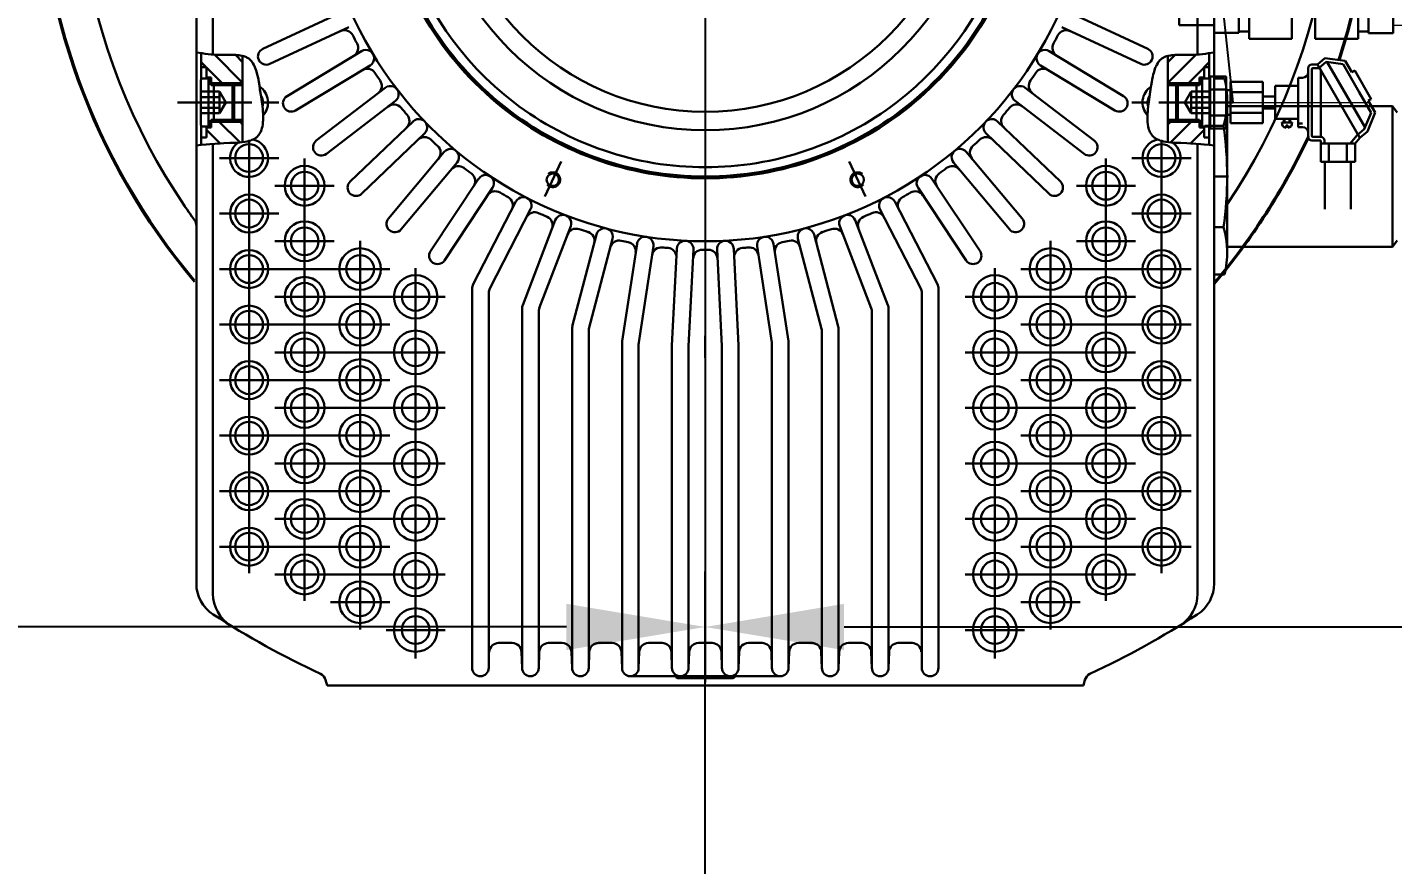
# Model space of a CAD drawing. Extents: x -25778 to -31, y 280 to 17100.
# Drawn here: x -11069 to -10331, y 12059 to 12512 of the extents above; entities that cross this region are included whole.
import ezdxf
from ezdxf.lldxf.tags import DXFTag

# ---------------------------------------------------------------- set-up
doc = ezdxf.new("R2010")
doc.units = 0
doc.header["$LTSCALE"] = 20
doc.header["$MEASUREMENT"] = 0
doc.header["$PDSIZE"] = -5
for name, color, linetype, lineweight in [('CENTRO', 7, 'CENTRO10', 13), ('CONTORNO', 3, 'Continuous', 30), ('COTA', 2, 'Continuous', 15), ('TRACEJADO', 7, 'TRACEJADA1', 13)]:
    doc.layers.add(name, color=color, linetype=linetype, lineweight=lineweight)
doc.layers.add('L01', color=1, linetype='Continuous')
doc.layers.add('SUBLISTA', color=7, linetype='Continuous')
doc.styles.add('ROMANS', font='romans.shx', dxfattribs={"width": 0.8, "height": 75})
tags = doc.linetypes.add('CENTRO10', pattern=[16.8, 10, -3, 0.8, -3]).pattern_tags.tags
tags[10:11] = [DXFTag(74, 4), DXFTag(75, 0), DXFTag(340, '0'), DXFTag(46, 1.0), DXFTag(50, 0.0), DXFTag(44, 0.0), DXFTag(45, 0.0)]
tags[8:9] = [DXFTag(74, 4), DXFTag(75, 0), DXFTag(340, '0'), DXFTag(46, 1.0), DXFTag(50, 0.0), DXFTag(44, 0.0), DXFTag(45, 0.0)]
tags[6:7] = [DXFTag(74, 4), DXFTag(75, 0), DXFTag(340, '0'), DXFTag(46, 1.0), DXFTag(50, 0.0), DXFTag(44, 0.0), DXFTag(45, 0.0)]
tags[4:5] = [DXFTag(74, 4), DXFTag(75, 0), DXFTag(340, '0'), DXFTag(46, 1.0), DXFTag(50, 0.0), DXFTag(44, 0.0), DXFTag(45, 0.0)]
tags = doc.linetypes.add('TRACEJADA1', pattern=[2, 1, -1]).pattern_tags.tags
tags[6:7] = [DXFTag(74, 4), DXFTag(75, 0), DXFTag(340, '0'), DXFTag(46, 1.0), DXFTag(50, 0.0), DXFTag(44, 0.0), DXFTag(45, 0.0)]
tags[4:5] = [DXFTag(74, 4), DXFTag(75, 0), DXFTag(340, '0'), DXFTag(46, 1.0), DXFTag(50, 0.0), DXFTag(44, 0.0), DXFTag(45, 0.0)]
doc.dimstyles.get("Standard").update_dxf_attribs({"dimscale": 30, "dimtxt": 75, "dimasz": 2.5, "dimexe": 1, "dimexo": 1, "dimgap": 1, "dimtad": 0, "dimrnd": 0.1, "dimdsep": 46, "dimtxsty": 'ROMANS', "dimcen": 0, "dimclrd": 256, "dimclre": 256, "dimclrt": 256, "dimadec": 0, "dimazin": 0, "dimtp": 0.1, "dimtm": 0.1, "dimtfac": 0.5, "dimtdec": 3, "dimtofl": 0, "dimtmove": 0, "dimatfit": 0, "dimfxl": 0, "dimtolj": 1, "dimarcsym": 0})

# ---------------------------------------------------------------- blocks, each defined once
blk = doc.blocks.new('A$C6EEC7D36')
at = {"linetype": 'Continuous'}
for p, q in [((65, 450), (65, 330.02)), ((74, 450), (74, 340.89)), ((606, 450), (606, 340.89)), ((615, 450), (615, 330.02)), ((615, 396.36), (615, 328)), ((100.91, 343.98), (143.54, 363.77)), ((579.09, 343.98), (536.46, 363.77)), ((104.7, 335.82), (147.33, 355.61)), ((575.3, 335.82), (532.67, 355.61)), ((65, 342.08), (68.13, 341.58)), ((65, 342.08), (65, 288.45)), ((67.68, 341.65), (67.68, 327.56)), ((68.13, 341.58), (69.71, 341.36)), ((69.71, 341.36), (71.31, 341.15)), ((71.31, 341.15), (72.93, 340.98)), ((72.93, 340.98), (74.16, 340.88)), ((74.16, 340.88), (76.04, 340.76)), ((74.75, 340.85), (90, 325.61)), ((76.04, 340.76), (77.96, 340.7)), ((77.96, 340.7), (80.01, 340.69)), ((80.01, 340.69), (83.1, 340.71)), ((83.1, 340.71), (84.63, 340.7)), ((84.63, 340.7), (86.12, 340.65)), ((86.12, 340.65), (87.09, 340.58)), ((86.29, 340.54), (90, 336.83)), ((87.09, 340.58), (87.92, 340.5)), ((87.92, 340.5), (88.62, 340.4)), ((88.62, 340.4), (89.81, 340.18)), ((89.81, 340.18), (90.66, 339.96)), ((90, 340.14), (90, 293.57)), ((90.66, 339.96), (91.27, 339.76)), ((91.27, 339.76), (92.13, 339.4)), ((92.13, 339.4), (92.54, 339.19)), ((113.99, 318.39), (154.19, 342.73)), ((566.01, 318.39), (525.81, 342.73)), ((587.87, 339.4), (587.46, 339.19)), ((588.73, 339.76), (587.87, 339.4)), ((589.34, 339.96), (588.73, 339.76)), ((590.19, 340.18), (589.34, 339.96)), ((605.25, 340.85), (590, 325.61)), ((593.71, 340.54), (590, 336.83)), ((590, 340.14), (590, 293.57)), ((591.38, 340.4), (590.19, 340.18)), ((592.08, 340.5), (591.38, 340.4)), ((592.91, 340.58), (592.08, 340.5)), ((593.88, 340.65), (592.91, 340.58)), ((595.37, 340.7), (593.88, 340.65)), ((596.9, 340.71), (595.37, 340.7)), ((599.99, 340.69), (596.9, 340.71)), ((602.04, 340.7), (599.99, 340.69)), ((603.96, 340.76), (602.04, 340.7)), ((605.84, 340.88), (603.96, 340.76)), ((607.07, 340.98), (605.84, 340.88)), ((608.69, 341.15), (607.07, 340.98)), ((610.29, 341.36), (608.69, 341.15)), ((611.87, 341.58), (610.29, 341.36)), ((615, 342.08), (611.87, 341.58)), ((612.32, 341.65), (612.32, 327.56)), ((615, 342.08), (615, 288.45)), ((615, 341.31), (615, 328)), ((67.68, 336.7), (70.38, 334)), ((70.5, 334), (67.68, 334)), ((70.5, 334), (70.5, 327.99)), ((70.5, 333.88), (78.9, 325.48)), ((92.54, 339.19), (92.93, 338.96)), ((92.93, 338.96), (93.33, 338.69)), ((93.33, 338.69), (93.69, 338.41)), ((93.69, 338.41), (94.31, 337.85)), ((94.31, 337.85), (94.81, 337.3)), ((94.81, 337.3), (95.21, 336.77)), ((95.21, 336.77), (95.54, 336.29)), ((95.54, 336.29), (96.08, 335.37)), ((96.08, 335.37), (96.44, 334.64)), ((96.44, 334.64), (96.69, 334.06)), ((96.69, 334.06), (97.04, 333.15)), ((97.04, 333.15), (97.36, 332.21)), ((97.36, 332.21), (97.69, 331.06)), ((118.65, 310.69), (158.86, 335.03)), ((561.35, 310.69), (521.14, 335.03)), ((582.64, 332.21), (582.31, 331.06)), ((582.96, 333.15), (582.64, 332.21)), ((583.31, 334.06), (582.96, 333.15)), ((583.56, 334.64), (583.31, 334.06)), ((583.92, 335.37), (583.56, 334.64)), ((584.46, 336.29), (583.92, 335.37)), ((584.79, 336.77), (584.46, 336.29)), ((585.19, 337.3), (584.79, 336.77)), ((585.69, 337.85), (585.19, 337.3)), ((586.31, 338.41), (585.69, 337.85)), ((586.67, 338.69), (586.31, 338.41)), ((587.07, 338.96), (586.67, 338.69)), ((587.46, 339.19), (587.07, 338.96)), ((609.5, 333.88), (601.1, 325.48)), ((609.5, 334), (612.32, 334)), ((609.5, 334), (609.5, 327.99)), ((612.32, 336.7), (609.62, 334)), ((67.5, 326.99), (67.5, 302.99)), ((68.5, 327.99), (71.5, 327.99)), ((70.5, 328.5), (73, 328.5)), ((71.5, 327.99), (71.5, 301.99)), ((72.48, 327.94), (71.5, 326.96)), ((71.5, 327.94), (73, 327.94)), ((73, 326.21), (71.5, 327.71)), ((72.5, 325.59), (71.5, 326.59)), ((71.5, 325.59), (73, 325.59)), ((73, 327.34), (71.51, 325.84)), ((72.84, 324.65), (71.51, 325.59)), ((73, 326.21), (72.37, 325.59)), ((73, 327.34), (72.4, 327.94)), ((73, 324.57), (72.84, 324.65)), ((73, 328.5), (73, 324.31)), ((73, 324.56), (73, 327.94)), ((73, 325.48), (90, 325.48)), ((74.01, 324.71), (73.86, 324.61)), ((74.14, 324.84), (74.01, 324.71)), ((74.24, 325), (74.14, 324.84)), ((74.24, 325), (74.5, 325.47)), ((74.5, 325.47), (74.5, 304.51)), ((74.5, 325.47), (84.6, 325.47)), ((84.6, 325.47), (84.6, 304.51)), ((85.5, 324.52), (84.6, 325.47)), ((97.69, 331.06), (97.95, 330.03)), ((97.95, 330.03), (98.16, 329.09)), ((98.16, 329.09), (98.5, 327.41)), ((98.5, 327.41), (98.73, 326.1)), ((98.73, 326.1), (99.06, 324.11)), ((581.27, 326.1), (580.94, 324.11)), ((581.5, 327.41), (581.27, 326.1)), ((581.84, 329.09), (581.5, 327.41)), ((582.05, 330.03), (581.84, 329.09)), ((582.31, 331.06), (582.05, 330.03)), ((607, 325.48), (590, 325.48)), ((594.5, 324.52), (595.4, 325.47)), ((605.5, 325.47), (595.4, 325.47)), ((595.4, 325.47), (595.4, 304.51)), ((605.76, 325), (605.5, 325.47)), ((605.5, 325.47), (605.5, 304.51)), ((605.76, 325), (605.86, 324.84)), ((605.86, 324.84), (605.99, 324.71)), ((605.99, 324.71), (606.14, 324.61)), ((607, 328.5), (607, 324.31)), ((609.5, 328.5), (607, 328.5)), ((608.5, 327.94), (607, 327.94)), ((607, 324.56), (607, 327.94)), ((607, 327.34), (607.6, 327.94)), ((607, 326.21), (608.5, 327.71)), ((607, 327.34), (608.49, 325.84)), ((607, 326.21), (607.63, 325.59)), ((608.5, 325.59), (607, 325.59)), ((607, 324.57), (607.16, 324.65)), ((607.16, 324.65), (608.49, 325.59)), ((607.5, 325.59), (608.5, 326.59)), ((607.52, 327.94), (608.5, 326.96)), ((611.5, 327.99), (608.5, 327.99)), ((608.5, 327.99), (608.5, 301.99)), ((612.5, 326.99), (612.5, 302.99)), ((620.51, 328), (615, 328)), ((67.5, 320.84), (77.5, 320.84)), ((67.5, 317.91), (77.5, 317.91)), ((73.17, 324.51), (73, 324.57)), ((73, 324.31), (90, 324.31)), ((73.34, 324.48), (73.17, 324.51)), ((73.52, 324.49), (73.34, 324.48)), ((73.7, 324.53), (73.52, 324.49)), ((73.59, 324.5), (85.5, 324.5)), ((73.86, 324.61), (73.7, 324.53)), ((77.5, 320.84), (80.88, 314.99)), ((77.5, 320.84), (77.5, 309.14)), ((85.5, 305.48), (85.5, 324.52)), ((99.06, 324.11), (99.37, 322.07)), ((99.37, 322.07), (99.98, 318.14)), ((99.98, 318.14), (100.41, 315.21)), ((129.8, 294.38), (167.09, 322.99)), ((550.2, 294.38), (512.91, 322.99)), ((580.02, 318.14), (579.59, 315.21)), ((580.63, 322.07), (580.02, 318.14)), ((580.94, 324.11), (580.63, 322.07)), ((607, 324.31), (590, 324.31)), ((594.5, 305.48), (594.5, 324.52)), ((606.41, 324.5), (594.5, 324.5)), ((602.5, 320.84), (599.12, 314.99)), ((612.5, 320.84), (602.5, 320.84)), ((602.5, 320.84), (602.5, 309.14)), ((612.5, 317.91), (602.5, 317.91)), ((606.14, 324.61), (606.3, 324.53)), ((606.3, 324.53), (606.48, 324.49)), ((606.48, 324.49), (606.66, 324.48)), ((606.66, 324.48), (606.83, 324.51)), ((606.83, 324.51), (607, 324.57)), ((54.82, 315), (95, 315)), ((67.27, 314.99), (85.5, 314.99)), ((67.5, 312.06), (77.5, 312.06)), ((77.5, 309.14), (80.88, 314.99)), ((100.41, 315.21), (100.68, 313.03)), ((100.44, 315), (109.5, 315)), ((100.68, 313.03), (100.85, 311.43)), ((100.85, 311.43), (100.95, 310.25)), ((100.95, 310.25), (101.05, 308.52)), ((135.28, 287.24), (172.57, 315.85)), ((544.72, 287.24), (507.43, 315.85)), ((579.56, 315), (570.5, 315)), ((579.05, 310.25), (578.95, 308.52)), ((579.15, 311.43), (579.05, 310.25)), ((579.32, 313.03), (579.15, 311.43)), ((579.59, 315.21), (579.32, 313.03)), ((625.18, 315), (585, 315)), ((612.73, 314.99), (594.5, 314.99)), ((602.5, 309.14), (599.12, 314.99)), ((612.5, 312.06), (602.5, 312.06)), ((622, 275), (622, 316.14)), ((67.5, 309.14), (77.5, 309.14)), ((72.5, 304.39), (71.5, 303.39)), ((71.5, 304.39), (73, 304.39)), ((73, 303.76), (71.5, 302.26)), ((72.48, 302.04), (71.5, 303.02)), ((72.84, 305.32), (71.51, 304.39)), ((73, 302.64), (71.51, 304.13)), ((73, 303.76), (72.37, 304.39)), ((73, 302.64), (72.4, 302.04)), ((72.84, 305.32), (73, 305.41)), ((73, 305.68), (73, 301.5)), ((73, 305.68), (90, 305.68)), ((73, 305.41), (73.17, 305.47)), ((73, 305.41), (73, 302.04)), ((73, 304.52), (90, 304.52)), ((73.17, 305.47), (73.34, 305.5)), ((73.34, 305.5), (73.52, 305.49)), ((73.52, 305.49), (73.7, 305.45)), ((73.59, 305.48), (85.5, 305.48)), ((73.7, 305.45), (73.86, 305.37)), ((73.86, 305.37), (74.01, 305.27)), ((74.01, 305.27), (74.14, 305.14)), ((74.14, 305.14), (74.24, 304.98)), ((74.24, 304.98), (74.5, 304.51)), ((74.5, 304.51), (84.6, 304.51)), ((77.41, 304.52), (88.45, 293.49)), ((85.5, 305.45), (84.6, 304.51)), ((88.64, 304.52), (90, 303.16)), ((100.86, 303.16), (100.68, 302.06)), ((101, 304.47), (100.86, 303.16)), ((101.05, 305.19), (101, 304.47)), ((101.05, 308.52), (101.09, 306.84)), ((101.08, 305.98), (101.05, 305.19)), ((101.09, 306.84), (101.08, 305.98)), ((148.15, 272.25), (182.07, 304.78)), ((531.85, 272.25), (497.93, 304.78)), ((578.95, 308.52), (578.91, 306.84)), ((578.91, 306.84), (578.92, 305.98)), ((578.92, 305.98), (578.95, 305.19)), ((578.95, 305.19), (579, 304.47)), ((579, 304.47), (579.14, 303.16)), ((579.14, 303.16), (579.32, 302.06)), ((607, 305.68), (590, 305.68)), ((607, 304.52), (590, 304.52)), ((591.36, 304.52), (590, 303.16)), ((602.59, 304.52), (591.55, 293.49)), ((606.41, 305.48), (594.5, 305.48)), ((594.5, 305.45), (595.4, 304.51)), ((605.5, 304.51), (595.4, 304.51)), ((612.5, 309.14), (602.5, 309.14)), ((605.76, 304.98), (605.5, 304.51)), ((605.86, 305.14), (605.76, 304.98)), ((605.99, 305.27), (605.86, 305.14)), ((606.14, 305.37), (605.99, 305.27)), ((606.3, 305.45), (606.14, 305.37)), ((606.48, 305.49), (606.3, 305.45)), ((606.66, 305.5), (606.48, 305.49)), ((606.83, 305.47), (606.66, 305.5)), ((607, 305.41), (606.83, 305.47)), ((607, 305.68), (607, 301.5)), ((607, 305.41), (607, 302.04)), ((607.16, 305.32), (607, 305.41)), ((607, 303.76), (607.63, 304.39)), ((608.5, 304.39), (607, 304.39)), ((607, 302.64), (608.49, 304.13)), ((607, 303.76), (608.5, 302.26)), ((607, 302.64), (607.6, 302.04)), ((607.16, 305.32), (608.49, 304.39)), ((607.5, 304.39), (608.5, 303.39)), ((607.52, 302.04), (608.5, 303.02)), ((67.68, 302.42), (67.68, 292.07)), ((70.5, 296), (67.68, 296)), ((68.5, 301.99), (71.5, 301.99)), ((70.5, 301.99), (70.5, 296)), ((70.5, 301.5), (73, 301.5)), ((70.5, 300.21), (77.84, 292.87)), ((71.5, 302.04), (73, 302.04)), ((96.36, 295.39), (95.67, 295.04)), ((97.1, 295.86), (96.36, 295.39)), ((97.46, 296.13), (97.1, 295.86)), ((98, 296.61), (97.46, 296.13)), ((98.48, 297.12), (98, 296.61)), ((98.78, 297.49), (98.48, 297.12)), ((99.14, 298.02), (98.78, 297.49)), ((99.57, 298.76), (99.14, 298.02)), ((99.79, 299.21), (99.57, 298.76)), ((100.02, 299.75), (99.79, 299.21)), ((100.25, 300.39), (100.02, 299.75)), ((100.47, 301.15), (100.25, 300.39)), ((100.68, 302.06), (100.47, 301.15)), ((154.37, 265.76), (188.3, 298.29)), ((525.63, 265.76), (491.7, 298.29)), ((579.32, 302.06), (579.53, 301.15)), ((579.53, 301.15), (579.75, 300.39)), ((579.75, 300.39), (579.98, 299.75)), ((579.98, 299.75), (580.21, 299.21)), ((580.21, 299.21), (580.43, 298.76)), ((580.43, 298.76), (580.86, 298.02)), ((580.86, 298.02), (581.22, 297.49)), ((581.22, 297.49), (581.52, 297.12)), ((581.52, 297.12), (582, 296.61)), ((582, 296.61), (582.54, 296.13)), ((582.54, 296.13), (582.9, 295.86)), ((582.9, 295.86), (583.64, 295.39)), ((583.64, 295.39), (584.33, 295.04)), ((609.5, 300.21), (602.16, 292.87)), ((608.5, 302.04), (607, 302.04)), ((609.5, 301.5), (607, 301.5)), ((611.5, 301.99), (608.5, 301.99)), ((609.5, 301.99), (609.5, 296)), ((609.5, 296), (612.32, 296)), ((620, 302.42), (610, 302.42)), ((612.32, 302.42), (612.32, 292.07)), ((67.67, 292.07), (65, 291.81)), ((65, 291.81), (65, 239.79)), ((70.38, 292.33), (67.67, 292.07)), ((72.21, 292.49), (70.38, 292.33)), ((75.02, 292.72), (72.21, 292.49)), ((74, 292.64), (74, 245.46)), ((74, 292.63), (74, 49.52)), ((77.9, 292.9), (75.02, 292.72)), ((79.88, 293), (77.9, 292.9)), ((83.13, 293.12), (79.88, 293)), ((86.4, 293.26), (83.13, 293.12)), ((88.52, 293.41), (86.4, 293.26)), ((89.7, 293.54), (88.52, 293.41)), ((91.12, 293.74), (89.7, 293.54)), ((92.47, 293.99), (91.12, 293.74)), ((93.33, 294.2), (92.47, 293.99)), ((94.43, 294.54), (93.33, 294.2)), ((93.5, 294.25), (93.5, 60.73)), ((95.02, 294.76), (94.43, 294.54)), ((95.67, 295.04), (95.02, 294.76)), ((168.81, 252.27), (198.96, 288.33)), ((511.19, 252.27), (481.04, 288.33)), ((584.33, 295.04), (584.98, 294.76)), ((584.98, 294.76), (585.57, 294.54)), ((585.57, 294.54), (586.67, 294.2)), ((586.5, 294.25), (586.5, 60.73)), ((586.67, 294.2), (587.53, 293.99)), ((587.53, 293.99), (588.88, 293.74)), ((588.88, 293.74), (590.3, 293.54)), ((590.3, 293.54), (591.48, 293.41)), ((591.48, 293.41), (593.6, 293.26)), ((593.6, 293.26), (596.87, 293.12)), ((596.87, 293.12), (600.12, 293)), ((600.12, 293), (602.1, 292.9)), ((602.1, 292.9), (604.98, 292.72)), ((604.98, 292.72), (607.79, 292.49)), ((606, 292.64), (606, 245.46)), ((606, 292.63), (606, 49.52)), ((607.79, 292.49), (609.62, 292.33)), ((609.62, 292.33), (612.33, 292.07)), ((612.33, 292.07), (615, 291.81)), ((615, 291.81), (615, 239.79)), ((77.5, 285), (109.5, 285)), ((123.5, 284.67), (123.5, 45.78)), ((175.71, 246.5), (205.86, 282.56)), ((262.21, 283.18), (253.36, 264.21)), ((417.79, 283.18), (426.64, 264.21)), ((504.29, 246.5), (474.14, 282.56)), ((556.5, 284.67), (556.5, 45.78)), ((602.5, 285), (570.5, 285)), ((191.54, 234.68), (217.55, 273.83)), ((488.46, 234.68), (462.45, 273.83)), ((622.72, 275), (615, 275)), ((622, 233.86), (622, 275)), ((107.5, 270), (139.5, 270)), ((199.04, 229.7), (225.05, 268.85)), ((480.96, 229.7), (454.95, 268.85)), ((572.5, 270), (540.5, 270)), ((214.56, 216.77), (237.62, 261.46)), ((465.44, 216.77), (442.38, 261.46)), ((77.5, 255), (109.5, 255)), ((223.56, 214.58), (245.62, 257.33)), ((241.33, 205.52), (258.93, 251.36)), ((438.67, 205.52), (421.07, 251.36)), ((456.44, 214.58), (434.38, 257.33)), ((602.5, 255), (570.5, 255)), ((65, 248.44), (65, 55.19)), ((250.33, 203.85), (267.33, 248.13)), ((268.16, 193.91), (281.22, 243.66)), ((411.84, 193.91), (398.78, 243.66)), ((429.67, 203.85), (412.67, 248.13)), ((615, 248.44), (615, 55.19)), ((620, 247.58), (615, 247.58)), ((107.5, 240), (139.5, 240)), ((153.5, 240.19), (153.5, 30.3)), ((277.16, 192.75), (289.92, 241.38)), ((295.06, 186.05), (303.11, 238.65)), ((304.06, 185.36), (312, 237.29)), ((375.94, 185.36), (368, 237.29)), ((384.94, 186.05), (376.89, 238.65)), ((402.84, 192.75), (390.08, 241.38)), ((526.5, 240.19), (526.5, 30.3)), ((572.5, 240), (540.5, 240)), ((322, 183.62), (324.65, 236)), ((331, 183.39), (333.64, 235.55)), ((338.43, 235.46), (340, 235.45)), ((341.57, 235.46), (340, 235.45)), ((349, 183.39), (346.36, 235.55)), ((358, 183.62), (355.35, 236)), ((77.5, 225), (169.5, 225)), ((183.5, 225.44), (183.5, 14.59)), ((496.5, 225.44), (496.5, 14.59)), ((602.5, 225), (510.5, 225)), ((620.51, 222), (615, 222)), ((214, 214.48), (214, 9.5)), ((466, 214.48), (466, 9.5)), ((107.5, 210), (199.5, 210)), ((223, 212.29), (223, 9.5)), ((457, 212.29), (457, 9.5)), ((572.5, 210), (480.5, 210)), ((241, 203.73), (241, 9.5)), ((250, 202.06), (250, 9.5)), ((430, 202.06), (430, 9.5)), ((439, 203.73), (439, 9.5)), ((77.5, 195), (169.5, 195)), ((268, 192.64), (268, 9.5)), ((412, 192.64), (412, 9.5)), ((602.5, 195), (510.5, 195)), ((277, 191.48), (277, 9.5)), ((295, 185.29), (295, 9.5)), ((304, 184.61), (304, 9.5)), ((340, 177), (340, 189)), ((340, 177), (340, 189)), ((376, 184.61), (376, 9.5)), ((385, 185.29), (385, 9.5)), ((403, 191.48), (403, 9.5)), ((107.5, 180), (199.5, 180)), ((322, 183.62), (322, 9.5)), ((331, 183.39), (331, 9.5)), ((349, 183.39), (349, 9.5)), ((358, 183.62), (358, 9.5)), ((572.5, 180), (480.5, 180)), ((77.5, 165), (169.5, 165)), ((602.5, 165), (510.5, 165)), ((107.5, 150), (199.5, 150)), ((572.5, 150), (480.5, 150)), ((77.5, 135), (169.5, 135)), ((602.5, 135), (510.5, 135)), ((107.5, 120), (199.5, 120)), ((572.5, 120), (480.5, 120)), ((77.5, 105), (169.5, 105)), ((602.5, 105), (510.5, 105)), ((107.5, 90), (199.5, 90)), ((572.5, 90), (480.5, 90)), ((77.5, 75), (169.5, 75)), ((602.5, 75), (510.5, 75)), ((107.5, 60), (199.5, 60)), ((572.5, 60), (480.5, 60)), ((137.5, 45), (169.5, 45)), ((542.5, 45), (510.5, 45)), ((167.5, 30), (199.5, 30)), ((512.5, 30), (480.5, 30)), ((228.3, 23), (235.7, 23)), ((255.3, 23), (262.7, 23)), ((282.3, 23), (289.7, 23)), ((309.3, 23), (316.7, 23)), ((336.3, 23), (340, 23)), ((343.7, 23), (340, 23)), ((370.7, 23), (363.3, 23)), ((397.7, 23), (390.3, 23)), ((424.7, 23), (417.3, 23)), ((451.7, 23), (444.3, 23)), ((241, 9.34), (240.69, 18.17)), ((250, 9.34), (250.31, 18.17)), ((268, 9.34), (267.69, 18.17)), ((277, 9.34), (277.31, 18.17)), ((295, 9.34), (294.69, 18.17)), ((304, 9.34), (304.31, 18.17)), ((322, 9.34), (321.69, 18.17)), ((331, 9.34), (331.31, 18.17)), ((349, 9.34), (348.69, 18.17)), ((358, 9.34), (358.31, 18.17)), ((376, 9.34), (375.69, 18.17)), ((385, 9.34), (385.31, 18.17)), ((403, 9.34), (402.69, 18.17)), ((412, 9.34), (412.31, 18.17)), ((430, 9.34), (429.69, 18.17)), ((439, 9.34), (439.31, 18.17)), ((135.66, 0), (134.85, 3.04)), ((299.5, 5), (340, 5)), ((340, 4), (325.18, 4)), ((380.5, 5), (340, 5)), ((340, 4), (354.82, 4)), ((544.34, 0), (545.15, 3.04)), ((135.66, 0), (340, 0)), ((544.34, 0), (340, 0))]:
    blk.add_line(p, q, dxfattribs=at)
for radius in [150, 140]:
    blk.add_circle((340, 450), radius)
for centre, radius in [((93.5, 285), 7.5), ((586.5, 285), 7.5), ((123.5, 270), 10.75), ((556.5, 270), 10.75), ((123.5, 270), 7.5), ((257.59, 273.27), 3.32), ((422.41, 273.27), 3.32), ((556.5, 270), 7.5), ((93.5, 255), 10.25), ((93.5, 255), 7.5), ((586.5, 255), 10.25), ((586.5, 255), 7.5), ((123.5, 240), 10.75), ((123.5, 240), 7.5), ((556.5, 240), 10.75), ((556.5, 240), 7.5), ((153.5, 225), 11.25), ((526.5, 225), 11.25), ((93.5, 225), 10.25), ((93.5, 225), 7.5), ((153.5, 225), 7.5), ((526.5, 225), 7.5), ((586.5, 225), 10.25), ((586.5, 225), 7.5), ((183.5, 210), 11.75), ((496.5, 210), 11.75), ((123.5, 210), 10.75), ((123.5, 210), 7.5), ((183.5, 210), 7.5), ((496.5, 210), 7.5), ((556.5, 210), 10.75), ((556.5, 210), 7.5), ((93.5, 195), 10.25), ((93.5, 195), 7.5), ((153.5, 195), 11.25), ((153.5, 195), 7.5), ((526.5, 195), 11.25), ((526.5, 195), 7.5), ((586.5, 195), 10.25), ((586.5, 195), 7.5), ((123.5, 180), 10.75), ((123.5, 180), 7.5), ((183.5, 180), 11.75), ((183.5, 180), 7.5), ((496.5, 180), 11.75), ((496.5, 180), 7.5), ((556.5, 180), 10.75), ((556.5, 180), 7.5), ((93.5, 165), 10.25), ((93.5, 165), 7.5), ((153.5, 165), 11.25), ((153.5, 165), 7.5), ((526.5, 165), 11.25), ((526.5, 165), 7.5), ((586.5, 165), 10.25), ((586.5, 165), 7.5), ((123.5, 150), 10.75), ((123.5, 150), 7.5), ((183.5, 150), 11.75), ((183.5, 150), 7.5), ((496.5, 150), 11.75), ((496.5, 150), 7.5), ((556.5, 150), 10.75), ((556.5, 150), 7.5), ((93.5, 135), 10.25), ((93.5, 135), 7.5), ((153.5, 135), 11.25), ((153.5, 135), 7.5), ((526.5, 135), 11.25), ((526.5, 135), 7.5), ((586.5, 135), 10.25), ((586.5, 135), 7.5), ((123.5, 120), 10.75), ((123.5, 120), 7.5), ((183.5, 120), 11.75), ((183.5, 120), 7.5), ((496.5, 120), 11.75), ((496.5, 120), 7.5), ((556.5, 120), 10.75), ((556.5, 120), 7.5), ((93.5, 105), 10.25), ((93.5, 105), 7.5), ((153.5, 105), 11.25), ((153.5, 105), 7.5), ((526.5, 105), 11.25), ((526.5, 105), 7.5), ((586.5, 105), 10.25), ((586.5, 105), 7.5), ((123.5, 90), 10.75), ((123.5, 90), 7.5), ((183.5, 90), 11.75), ((183.5, 90), 7.5), ((496.5, 90), 11.75), ((496.5, 90), 7.5), ((556.5, 90), 10.75), ((556.5, 90), 7.5), ((93.5, 75), 10.25), ((93.5, 75), 7.5), ((153.5, 75), 11.25), ((153.5, 75), 7.5), ((526.5, 75), 11.25), ((526.5, 75), 7.5), ((586.5, 75), 10.25), ((586.5, 75), 7.5), ((123.5, 60), 10.75), ((123.5, 60), 7.5), ((183.5, 60), 11.75), ((183.5, 60), 7.5), ((496.5, 60), 11.75), ((496.5, 60), 7.5), ((556.5, 60), 10.75), ((556.5, 60), 7.5), ((153.5, 45), 11.25), ((153.5, 45), 7.5), ((526.5, 45), 11.25), ((526.5, 45), 7.5), ((183.5, 30), 11.75), ((183.5, 30), 7.5), ((496.5, 30), 11.75), ((496.5, 30), 7.5)]:
    blk.add_circle(centre, radius, dxfattribs=at)
for centre, radius, start, end in [((340, 450), 340, 114.02031, 215.74921), ((340, 450), 340, 326.03836, 65.97969), ((340, 450), 170, 90, 232.57185), ((340, 450), 170, 307.42815, 90), ((340, 450), 210, 158.42987, 270), ((340, 450), 210, 270, 21.57013), ((340, 450), 176, 189.5691, 230.08935), ((340, 450), 175, 189.55152, 230.48239), ((340, 450), 175, 309.51761, 350.44848), ((340, 450), 176, 309.91065, 350.4309), ((145.05, 349.03), 5, 27.37979, 114.8999), ((340, 450), 214.55, 207.37614, 208.723), ((147.46, 344.5), 5, 301.2001, 28.71994), ((532.54, 344.5), 5, 151.28006, 238.7999), ((340, 450), 214.55, 331.277, 332.62386), ((534.95, 349.03), 5, 65.1001, 152.62021), ((102.81, 339.9), 4.5, 114.90001, 294.89997), ((156.52, 338.88), 4.5, 301.19999, 121.20007), ((523.48, 338.88), 4.5, 58.79993, 238.80001), ((577.19, 339.9), 4.5, 245.10003, 65.09999), ((157.3, 328.25), 5, 33.67979, 121.1999), ((522.7, 328.25), 5, 58.8001, 146.32021), ((68.5, 326.99), 1, 90, 180), ((340, 450), 214.55, 213.67615, 215.02301), ((160.2, 324.01), 5, 307.5001, 35.01994), ((519.8, 324.01), 5, 144.98006, 232.4999), ((340, 450), 214.55, 324.97699, 326.32385), ((611.5, 326.99), 1, 0, 90), ((573.99, 316.14), 48.01, 343.40306, 14.30807), ((93.5, 315), 10.25, 317.56886, 56.59509), ((93.5, 315), 7.5, 343.62753, 32.04655), ((116.32, 314.54), 4.5, 121.20015, 301.19986), ((169.83, 319.42), 4.5, 307.49999, 127.50007), ((510.17, 319.42), 4.5, 52.49993, 232.50001), ((563.68, 314.54), 4.5, 238.80014, 58.79985), ((586.5, 315), 10.25, 123.40491, 222.43114), ((586.5, 315), 7.5, 147.95345, 196.37247), ((171.77, 308.94), 5, 39.97978, 127.49991), ((340, 450), 214.55, 219.97615, 221.32301), ((340, 450), 176, 230.08935, 270), ((340, 450), 175, 230.48239, 270), ((340, 450), 170, 232.57185, 270), ((340, 450), 176, 270, 309.91065), ((340, 450), 175, 270, 309.51761), ((340, 450), 170, 270, 307.42815), ((340, 450), 214.55, 318.67699, 320.02385), ((508.23, 308.94), 5, 52.50009, 140.02022), ((68.5, 302.99), 1, 180, 270), ((175.11, 305.04), 5, 313.8001, 41.31994), ((185.18, 301.54), 4.5, 313.79999, 133.80007), ((494.82, 301.54), 4.5, 46.19993, 226.20001), ((504.89, 305.04), 5, 138.68006, 226.1999), ((611.5, 302.99), 1, 270, 0), ((188.26, 291.33), 5, 46.27978, 133.79991), ((491.74, 291.33), 5, 46.20009, 133.72022), ((432.98, 275), 189.02, 351.65778, 8.34222), ((93.5, 285), 10.25, 125.62772, 77.94255), ((132.54, 290.81), 4.5, 127.50001, 307.49998), ((340, 450), 214.55, 226.27615, 227.62301), ((192.02, 287.82), 5, 320.1001, 47.61994), ((202.41, 285.44), 4.5, 320.09999, 140.10007), ((477.59, 285.44), 4.5, 39.89993, 219.90001), ((487.98, 287.82), 5, 132.38006, 219.8999), ((340, 450), 214.55, 312.37699, 313.72385), ((547.46, 290.81), 4.5, 232.50002, 52.49999), ((586.5, 285), 10.25, 102.05745, 54.37228), ((206.59, 275.64), 5, 52.57978, 140.09991), ((473.41, 275.64), 5, 39.90009, 127.42022), ((340, 450), 214.55, 232.57615, 233.92301), ((210.71, 272.56), 5, 326.4001, 53.91994), ((221.3, 271.34), 4.5, 326.39999, 146.40008), ((257.59, 273.27), 4, 220.93549, 129.24647), ((422.41, 273.27), 4, 50.75353, 319.06451), ((458.7, 271.34), 4.5, 33.59992, 213.60001), ((469.29, 272.56), 5, 126.08006, 213.5999), ((340, 450), 214.55, 306.07699, 307.42385), ((151.26, 269), 4.5, 133.80002, 313.79998), ((226.53, 262.05), 5, 58.87978, 146.39991), ((340, 450), 214.55, 238.88004, 240.22192), ((340, 450), 214.55, 299.77808, 301.11996), ((453.47, 262.05), 5, 33.60009, 121.12022), ((528.74, 269), 4.5, 226.20002, 46.19998), ((340, 450), 340, 213.84334, 215.74803), ((230.96, 259.45), 5, 332.69993, 60.22008), ((241.62, 259.39), 4.5, 332.69999, 152.70014), ((438.38, 259.39), 4.5, 27.29986, 207.30001), ((449.04, 259.45), 5, 119.77992, 207.30007), ((340, 450), 340, 326.03836, 326.15666), ((60, 248.44), 5, 0, 35.74811), ((172.26, 249.39), 4.5, 140.10002, 320.09999), ((247.84, 250.73), 5, 65.17989, 152.70003), ((340, 450), 214.55, 245.18004, 246.52488), ((252.53, 248.63), 5, 339.0001, 66.51998), ((263.13, 249.75), 4.5, 338.99999, 159.00014), ((416.87, 249.75), 4.5, 20.99986, 201.00001), ((427.47, 248.63), 5, 113.48002, 200.9999), ((340, 450), 214.55, 293.47512, 294.81996), ((432.16, 250.73), 5, 27.29997, 114.82011), ((507.74, 249.39), 4.5, 219.90001, 39.89998), ((270.26, 241.82), 5, 71.47984, 158.99997), ((340, 450), 214.55, 251.47862, 252.82308), ((275.15, 240.25), 5, 345.3001, 72.81998), ((285.57, 242.52), 4.5, 345.29999, 165.30014), ((394.43, 242.52), 4.5, 14.69986, 194.70001), ((404.85, 240.25), 5, 107.18002, 194.6999), ((340, 450), 214.55, 287.17692, 288.52138), ((409.74, 241.82), 5, 21.00003, 108.52016), ((573.99, 233.86), 48.01, 345.69193, 16.59694), ((293.53, 235.43), 5, 77.77995, 165.29992), ((340, 450), 214.55, 257.77999, 258.8231), ((297.43, 234.62), 5, 351.3001, 78.82), ((307.55, 237.97), 4.5, 351.29999, 171.30011), ((316.21, 231.75), 5, 83.77997, 171.30011), ((340, 450), 214.55, 263.78001, 264.62308), ((319.42, 231.42), 5, 357.1001, 84.61998), ((329.15, 235.77), 4.5, 357.09999, 177.10008), ((350.85, 235.77), 4.5, 2.89992, 182.90001), ((360.58, 231.42), 5, 95.38002, 182.8999), ((340, 450), 214.55, 275.37692, 276.21999), ((363.79, 231.75), 5, 8.69989, 96.22003), ((372.45, 237.97), 4.5, 8.69989, 188.70001), ((382.57, 234.62), 5, 101.18, 188.6999), ((340, 450), 214.55, 281.1769, 282.22001), ((386.47, 235.43), 5, 14.70008, 102.22005), ((195.29, 232.19), 4.5, 146.40002, 326.39999), ((338.39, 230.46), 5, 89.58001, 177.09992), ((341.61, 230.46), 5, 2.90008, 90.41999), ((484.71, 232.19), 4.5, 213.60001, 33.59998), ((219, 214.48), 5, 152.70008, 180), ((228, 212.29), 5, 152.69986, 179.99985), ((452, 212.29), 5, 0.00015, 27.30014), ((461, 214.48), 5, 0, 27.29992), ((246, 203.73), 5, 158.99997, 180), ((255, 202.06), 5, 159.00008, 180), ((425, 202.06), 5, 0, 20.99992), ((434, 203.73), 5, 0, 21.00003), ((273, 192.64), 5, 165.30003, 180), ((282, 191.48), 5, 165.30009, 180.00013), ((398, 191.48), 5, 359.99987, 14.69991), ((407, 192.64), 5, 0, 14.69997), ((300, 185.29), 5, 171.30005, 180), ((309, 184.61), 5, 171.30021, 180.00018), ((371, 184.61), 5, 359.99982, 8.69979), ((380, 185.29), 5, 0, 8.69995), ((85, 55.19), 20, 179.99996, 237.14237), ((595, 55.19), 20, 302.85763, 0.00004), ((94, 49.52), 20, 180.00004, 238.43913), ((586, 49.52), 20, 301.56086, 359.99996), ((340, 450), 490, 237.14238, 244.89929), ((340, 450), 490, 295.10071, 302.85762), ((228.3, 18), 5, 90.00004, 177.99998), ((235.7, 18), 5, 2.00001, 90.00015), ((255.3, 18), 5, 90.00004, 177.99998), ((262.7, 18), 5, 2.00001, 90.00015), ((282.3, 18), 5, 90.00004, 177.99998), ((289.7, 18), 5, 2.00001, 90.00015), ((309.3, 18), 5, 90.00004, 177.99998), ((316.7, 18), 5, 2.00001, 90.00015), ((336.3, 18), 5, 90.00004, 177.99998), ((343.7, 18), 5, 2.00002, 89.99996), ((363.3, 18), 5, 89.99985, 177.99999), ((370.7, 18), 5, 2.00002, 89.99996), ((390.3, 18), 5, 89.99985, 177.99999), ((397.7, 18), 5, 2.00002, 89.99996), ((417.3, 18), 5, 89.99985, 177.99999), ((424.7, 18), 5, 2.00002, 89.99996), ((444.3, 18), 5, 89.99985, 177.99999), ((451.7, 18), 5, 2.00002, 89.99996), ((218.5, 9.5), 4.5, 180, 0), ((245.5, 9.5), 4.5, 180, 0), ((272.5, 9.5), 4.5, 180.00004, 359.99998), ((299.5, 9.5), 4.5, 180, 0), ((326.5, 9.5), 4.5, 180, 0), ((353.5, 9.5), 4.5, 180, 0), ((380.5, 9.5), 4.5, 180, 0), ((407.5, 9.5), 4.5, 180.00002, 359.99996), ((434.5, 9.5), 4.5, 180, 0), ((461.5, 9.5), 4.5, 180, 0), ((130.02, 1.75), 5, 15.00001, 64.89947), ((325.18, 5.18), 1.18, 180, 269.99998), ((354.82, 5.18), 1.18, 270.00002, 0), ((549.98, 1.75), 5, 115.10053, 164.99999)]:
    blk.add_arc(centre, radius, start, end, dxfattribs=at)
for p in [(73, 314.99), (85.5, 314.99), (594.5, 314.99), (607, 314.99), (123.5, 270), (556.5, 270), (93.5, 255), (586.5, 255), (123.5, 240), (556.5, 240), (93.5, 225), (153.5, 225), (526.5, 225), (586.5, 225), (123.5, 210), (183.5, 210), (496.5, 210), (556.5, 210), (93.5, 195), (153.5, 195), (526.5, 195), (586.5, 195), (123.5, 180), (183.5, 180), (496.5, 180), (556.5, 180), (93.5, 165), (153.5, 165), (526.5, 165), (586.5, 165), (123.5, 150), (183.5, 150), (496.5, 150), (556.5, 150), (93.5, 135), (153.5, 135), (526.5, 135), (586.5, 135), (123.5, 120), (183.5, 120), (496.5, 120), (556.5, 120), (93.5, 105), (153.5, 105), (526.5, 105), (586.5, 105), (123.5, 90), (183.5, 90), (496.5, 90), (556.5, 90), (93.5, 75), (153.5, 75), (526.5, 75), (586.5, 75), (123.5, 60), (183.5, 60), (496.5, 60), (556.5, 60), (153.5, 45), (526.5, 45), (183.5, 30), (496.5, 30)]:
    blk.add_point(p, dxfattribs=at)
blk = doc.blocks.new('A$C37E349E9')
for p, q in [((27.1, 81.66), (16.1, 80.17)), ((31.2, 78.23), (27.1, 81.66)), ((2.14, 59.55), (11.05, 74.99)), ((25.83, 79.47), (5.47, 44.2)), ((8.3, 38.57), (31.2, 78.23)), ((8.62, 63.21), (17.34, 78.32)), ((12.6, 74.1), (11.05, 74.99)), ((12.6, 74.1), (16.1, 80.17)), ((26.49, 79.56), (17.34, 78.32)), ((30.47, 76.23), (26.49, 79.56)), ((29.42, 39.1), (29.42, 75.15)), ((33.67, 76.23), (30.47, 76.23)), ((34.17, 78.23), (31.2, 78.23)), ((34.17, 39.6), (34.17, 75.73)), ((36.17, 39.1), (36.17, 76.23)), ((41.52, 71.04), (39.17, 71.04)), ((41.52, 66.58), (41.52, 71.04)), ((41.52, 48.78), (41.52, 66.58)), ((54, 66.58), (41.52, 66.58)), ((54, 48.78), (54, 66.58)), ((60.6, 68.78), (78.2, 68.78)), ((60.6, 68.78), (60.6, 57.66)), ((78.2, 68.78), (78.2, 57.66)), ((80.4, 71.63), (89.2, 71.63)), ((80.4, 71.63), (80.4, 57.66)), ((89.2, 71.63), (89.2, 43.69)), ((3.68, 58.66), (2.14, 59.55)), ((8.62, 63.21), (2.22, 52.13)), ((54, 60.96), (60.6, 60.96)), ((60.6, 63.22), (78.2, 63.22)), ((78.2, 64.26), (80.4, 64.26)), ((80.4, 64.65), (89.2, 64.65)), ((3.68, 58.66), (0, 52.28)), ((4.21, 42.01), (0, 52.28)), ((5.87, 43.23), (2.22, 52.13)), ((54, 54.36), (60.6, 54.36)), ((60.6, 46.55), (60.6, 57.66)), ((60.6, 52.11), (78.2, 52.11)), ((78.2, 46.55), (78.2, 57.66)), ((80.4, 43.69), (80.4, 57.66)), ((41.52, 46.32), (39.17, 46.32)), ((41.52, 44.32), (39.17, 44.32)), ((54, 48.78), (41.52, 48.78)), ((41.52, 48.78), (41.52, 44.32)), ((50.49, 46.79), (44.76, 46.79)), ((45.9, 46.79), (45.9, 48.78)), ((46.3, 46.79), (46.3, 48.78)), ((47.13, 43.96), (47.13, 45.19)), ((48.11, 45.19), (47.13, 45.19)), ((48.11, 43.96), (48.11, 45.19)), ((48.94, 46.79), (48.94, 48.78)), ((49.35, 46.79), (49.35, 48.78)), ((60.6, 46.55), (78.2, 46.55)), ((78.2, 51.06), (80.4, 51.06)), ((80.4, 50.68), (89.2, 50.68)), ((8.3, 38.57), (4.21, 42.01)), ((9.73, 39.99), (5.87, 43.23)), ((10.84, 35.47), (8.3, 38.57)), ((13.43, 35.47), (9.73, 39.99)), ((27.42, 35.47), (27.42, 37.1)), ((33.67, 39.1), (29.42, 39.1)), ((29.42, 25.67), (29.42, 37.1)), ((34.17, 37.1), (29.42, 37.1)), ((80.4, 43.69), (89.2, 43.69)), ((10.84, 25.67), (10.84, 35.47)), ((29.42, 35.47), (10.84, 35.47)), ((15.3, 25.67), (15.3, 35.47)), ((24.96, 25.67), (24.96, 35.47)), ((29.42, 25.67), (10.84, 25.67)), ((13.13, 0), (13.13, 25.67)), ((27.13, 0), (27.13, 25.67))]:
    blk.add_line(p, q)
for centre, radius, start, end in [((33.67, 75.73), 0.5, 0, 90), ((34.17, 76.23), 2, 0, 90), ((39.17, 74.04), 3, 180, 270), ((39.17, 41.32), 3, 90, 180), ((47.62, 46.79), 2.87, 180, 260.21036), ((47.62, 46.79), 2.87, 279.78964, 0), ((29.42, 37.1), 2, 90, 180), ((33.67, 39.6), 0.5, 270, 0), ((34.17, 39.1), 2, 270, 0)]:
    blk.add_arc(centre, radius, start, end)
at = {"layer": 'CENTRO'}
blk.add_line((89.2, 57.66), (3.11, 57.66), dxfattribs=at)
blk.add_line((89.2, 57.66), (3.11, 57.66), dxfattribs=at)
blk = doc.blocks.new('A$C2BDA3447')
at = {"layer": 'CONTORNO'}
blk.add_blockref('A$C37E349E9', (0, 0), dxfattribs=at)
blk = doc.blocks.new('A$C515257A1')
at = {"layer": 'CONTORNO'}
for p, q in [((23.2, 41.27), (0, 41.27)), ((0, 20.64), (0, 41.27)), ((23.2, 20.64), (23.2, 41.27)), ((28.7, 37.35), (23.2, 37.35)), ((28.7, 38.1), (42, 38.1)), ((28.7, 20.64), (28.7, 38.1)), ((42, 20.64), (42, 38.1)), ((23.2, 20.64), (0, 20.64)), ((0, 0), (0, 20.64)), ((23.2, 0), (23.2, 20.64)), ((28.7, 20.64), (42, 20.64)), ((28.7, 3.17), (28.7, 20.64)), ((42, 3.17), (42, 20.64)), ((23.2, 3.92), (28.7, 3.92)), ((28.7, 3.17), (42, 3.17)), ((23.2, 0), (0, 0))]:
    blk.add_line(p, q, dxfattribs=at)
at = {"layer": 'TRACEJADO', "ltscale": 0.3}
for p, q in [((61, 33.86), (42, 33.86)), ((61, 20.64), (61, 33.86)), ((61, 7.42), (61, 20.64)), ((42, 7.42), (61, 7.42))]:
    blk.add_line(p, q, dxfattribs=at)
blk = doc.blocks.new('A$C170D381A')
at = {"layer": 'CONTORNO'}
for p, q in [((19, 20.64), (19, 38.1)), ((32.3, 38.1), (19, 38.1)), ((32.3, 20.64), (32.3, 38.1)), ((32.3, 37.35), (37.8, 37.35)), ((37.8, 20.64), (37.8, 41.28)), ((37.8, 41.28), (61, 41.28)), ((61, 20.64), (61, 41.28)), ((0, 20.64), (0, 33.86)), ((0, 33.86), (19, 33.86)), ((0, 7.42), (0, 20.64)), ((32.3, 20.64), (19, 20.64)), ((19, 3.18), (19, 20.64)), ((32.3, 3.18), (32.3, 20.64)), ((37.8, 0), (37.8, 20.64)), ((37.8, 20.64), (61, 20.64)), ((61, 0), (61, 20.64)), ((19, 7.42), (0, 7.42)), ((32.3, 3.18), (19, 3.18)), ((37.8, 3.93), (32.3, 3.93)), ((37.8, 0), (61, 0))]:
    blk.add_line(p, q, dxfattribs=at)
blk = doc.blocks.new('*D98')
at = {"linetype": 'ByBlock'}
for p, q in [((-8937.58, 12457.25), (-8937.58, 12157.9)), ((-10702.58, 11973.75), (-10702.58, 12217.9)), ((-10627.58, 12187.9), (-9492.8, 12187.9)), ((-9012.58, 12187.9), (-9229.95, 12187.9))]:
    blk.add_line(p, q, dxfattribs=at)
for points in [[(-10627.58, 12200.4), (-10627.58, 12175.4), (-10702.58, 12187.9)], [(-9012.58, 12200.4), (-9012.58, 12175.4), (-8937.58, 12187.9)]]:
    blk.add_solid(points, dxfattribs=at)
at = {"layer": 'DEFPOINTS', "color": 0, "linetype": 'ByBlock'}
for p in [(-8937.58, 12487.25), (-8937.58, 12187.9), (-10702.58, 11943.75)]:
    blk.add_point(p, dxfattribs=at)
at = {"linetype": 'ByBlock', "insert": (-9361.37, 12187.9), "char_height": 75, "attachment_point": 5, "style": 'ROMANS'}
blk.add_mtext('\\A1;1765', dxfattribs=at)
blk = doc.blocks.new('*D99')
at = {"linetype": 'ByBlock'}
for p, q in [((-10702.58, 12576.25), (-10702.58, 12157.9)), ((-12467.58, 12457.25), (-12467.58, 12157.9)), ((-12392.58, 12187.9), (-11716.51, 12187.9)), ((-10777.58, 12187.9), (-11453.65, 12187.9))]:
    blk.add_line(p, q, dxfattribs=at)
for points in [[(-12392.58, 12200.4), (-12392.58, 12175.4), (-12467.58, 12187.9)], [(-10777.58, 12200.4), (-10777.58, 12175.4), (-10702.58, 12187.9)]]:
    blk.add_solid(points, dxfattribs=at)
at = {"layer": 'DEFPOINTS', "color": 0, "linetype": 'ByBlock'}
for p in [(-10702.58, 12606.25), (-12467.58, 12487.25), (-12467.58, 12187.9)]:
    blk.add_point(p, dxfattribs=at)
at = {"linetype": 'ByBlock', "insert": (-11585.08, 12187.9), "char_height": 75, "attachment_point": 5, "style": 'ROMANS'}
blk.add_mtext('\\A1;1765', dxfattribs=at)

msp = doc.modelspace()

# ---------------------------------------------------------------- linework, layer by layer
at = {"layer": 'CENTRO'}
msp.add_line((-10702.581, 12606.25, 0.11), (-10702.581, 11281.25, 0.11), dxfattribs=at)
at = {"layer": 'CONTORNO'}
for p, q in [((-10420.581, 12469.3, 0.11), (-10331.327, 12469.3, 0.11)), ((-10328.719, 12465.9, 0.11), (-10331.327, 12469.3, 0.11)), ((-10331.327, 12469.3, 0.11), (-10331.327, 12393.2, 0.11)), ((-10328.719, 12396.6, 0.11), (-10331.327, 12393.2, 0.11)), ((-10420.581, 12393.2, 0.11), (-10331.327, 12393.2, 0.11))]:
    msp.add_line(p, q, dxfattribs=at)
msp.add_circle((-10702.581, 12606.25, 0.11), 1115, dxfattribs=at)
for radius, start, end in [(1120, 279.38772, 260.61228), (360.5, 341.874442, 220.053622), (360, 341.860732, 219.958872), (360, 319.808244, 334.842384), (360.5, 319.714271, 334.6947)]:
    msp.add_arc((-10702.581, 12606.25, 0.11), radius, start, end, dxfattribs=at)
at = {"layer": 'SUBLISTA'}
msp.add_line((-10417.399, 12471.25, 0.11), (-10576.704, 13987.016, 0.11), dxfattribs=at)

# ---------------------------------------------------------------- block references
at = {"layer": 'CONTORNO'}
for name, p in [('A$C6EEC7D36', (-11042.581, 12156.25, 0.11)), ('A$C170D381A', (-10446.581, 12505.613, 0.11)), ('A$C515257A1', (-10372.985, 12505.613, 0.11))]:
    msp.add_blockref(name, p, dxfattribs=at)
at = {"layer": 'L01', "xscale": -1}
msp.add_blockref('A$C2BDA3447', (-10340.646, 12413.577, 0.11), dxfattribs=at)

# ---------------------------------------------------------------- dimensions: what is measured, and where the dimension line sits
at = {"layer": 'COTA'}
dim = msp.add_linear_dim(base=(-12467.581, 12187.9, 0.11), p1=(-10702.581, 12606.25, 0.11), p2=(-12467.581, 12487.25, 0.11), dimstyle='Standard', dxfattribs=at)
dim.commit()
dim.dimension.update_dxf_attribs({"geometry": '*D99', "text_midpoint": (-11585.081, 12187.9, 0.11)})
dim = msp.add_linear_dim(base=(-8937.581, 12187.9, 0.11), p1=(-10702.581, 11943.75, 0.11), p2=(-8937.581, 12487.25, 0.11), dimstyle='Standard', dxfattribs=at)
dim.commit()
dim.dimension.update_dxf_attribs({"geometry": '*D98', "text_midpoint": (-9361.374, 12187.9, 0.11), "dimtype": 160})

doc.saveas('drawing.dxf')
